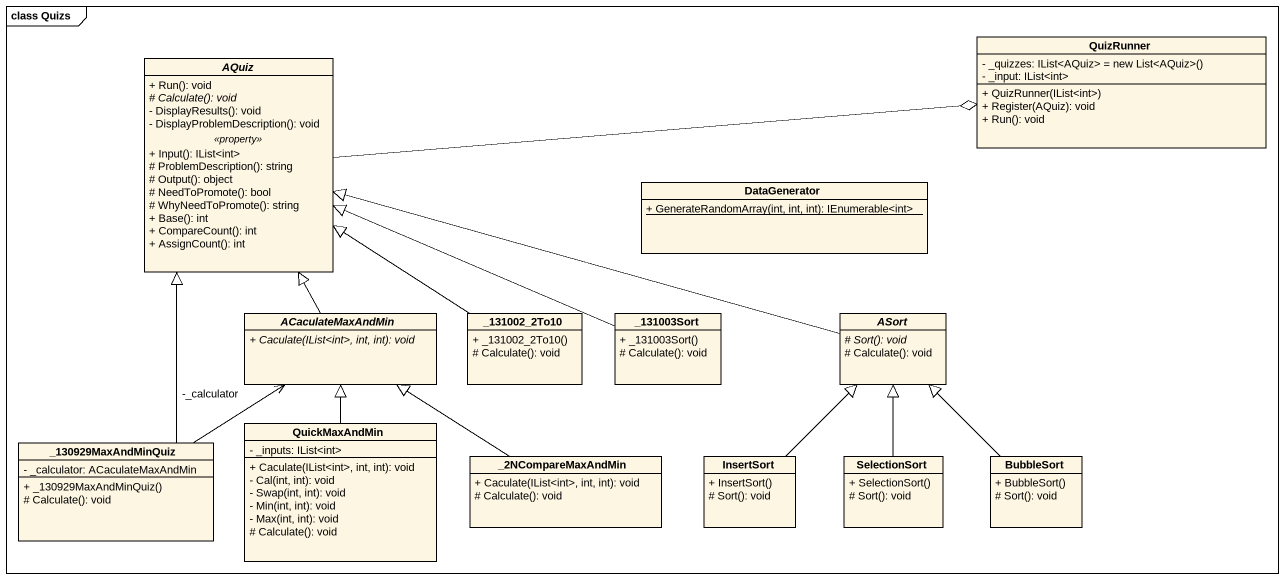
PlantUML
@startuml
mainframe class Quizs
hide circle
hide empty members
skinparam classAttributeIconSize 0
class QuizRunner {
  {field} - _quizzes: IList<AQuiz> = new List<AQuiz>()
  - _input: IList<int>
  + QuizRunner(IList<int>)
  + Register(AQuiz): void
  + Run(): void
}
abstract class AQuiz {
  + Run(): void
  {abstract} # Calculate(): void
  - DisplayResults(): void
  - DisplayProblemDescription(): void
  .. <<property>> ..
  + Input(): IList<int>
  # ProblemDescription(): string
  # Output(): object
  # NeedToPromote(): bool
  # WhyNeedToPromote(): string
  + Base(): int
  + CompareCount(): int
  + AssignCount(): int
}
class DataGenerator {
  {static} + GenerateRandomArray(int, int, int): IEnumerable<int>
}
abstract class ACaculateMaxAndMin {
  {abstract} + Caculate(IList<int>, int, int): void
}
class "_131002_2To10" as c131002_2To10 {
  + _131002_2To10()
  # Calculate(): void
}
class "_131003Sort" as c131003Sort {
  + _131003Sort()
  # Calculate(): void
}
abstract class ASort {
  {abstract} # Sort(): void
  # Calculate(): void
}
class "_130929MaxAndMinQuiz" as c130929MaxAndMinQuiz {
  - _calculator: ACaculateMaxAndMin
  + _130929MaxAndMinQuiz()
  # Calculate(): void
}
class QuickMaxAndMin {
  - _inputs: IList<int>
  + Caculate(IList<int>, int, int): void
  - Cal(int, int): void
  - Swap(int, int): void
  - Min(int, int): void
  - Max(int, int): void
  # Calculate(): void
}
class "_2NCompareMaxAndMin" as c2NCompareMaxAndMin {
  + Caculate(IList<int>, int, int): void
  # Calculate(): void
}
class InsertSort {
  + InsertSort()
  # Sort(): void
}
class SelectionSort {
  + SelectionSort()
  # Sort(): void
}
class BubbleSort {
  + BubbleSort()
  # Sort(): void
}
AQuiz -right-o QuizRunner
ACaculateMaxAndMin -up-|> AQuiz
c131002_2To10 -up-|> AQuiz
c131003Sort -left-|> AQuiz
ASort -left-|> AQuiz
c130929MaxAndMinQuiz -up-|> AQuiz
c130929MaxAndMinQuiz -up-> "-_calculator" ACaculateMaxAndMin
QuickMaxAndMin -up-|> ACaculateMaxAndMin
c2NCompareMaxAndMin -up-|> ACaculateMaxAndMin
InsertSort -up-|> ASort
SelectionSort -up-|> ASort
BubbleSort -up-|> ASort
@enduml
